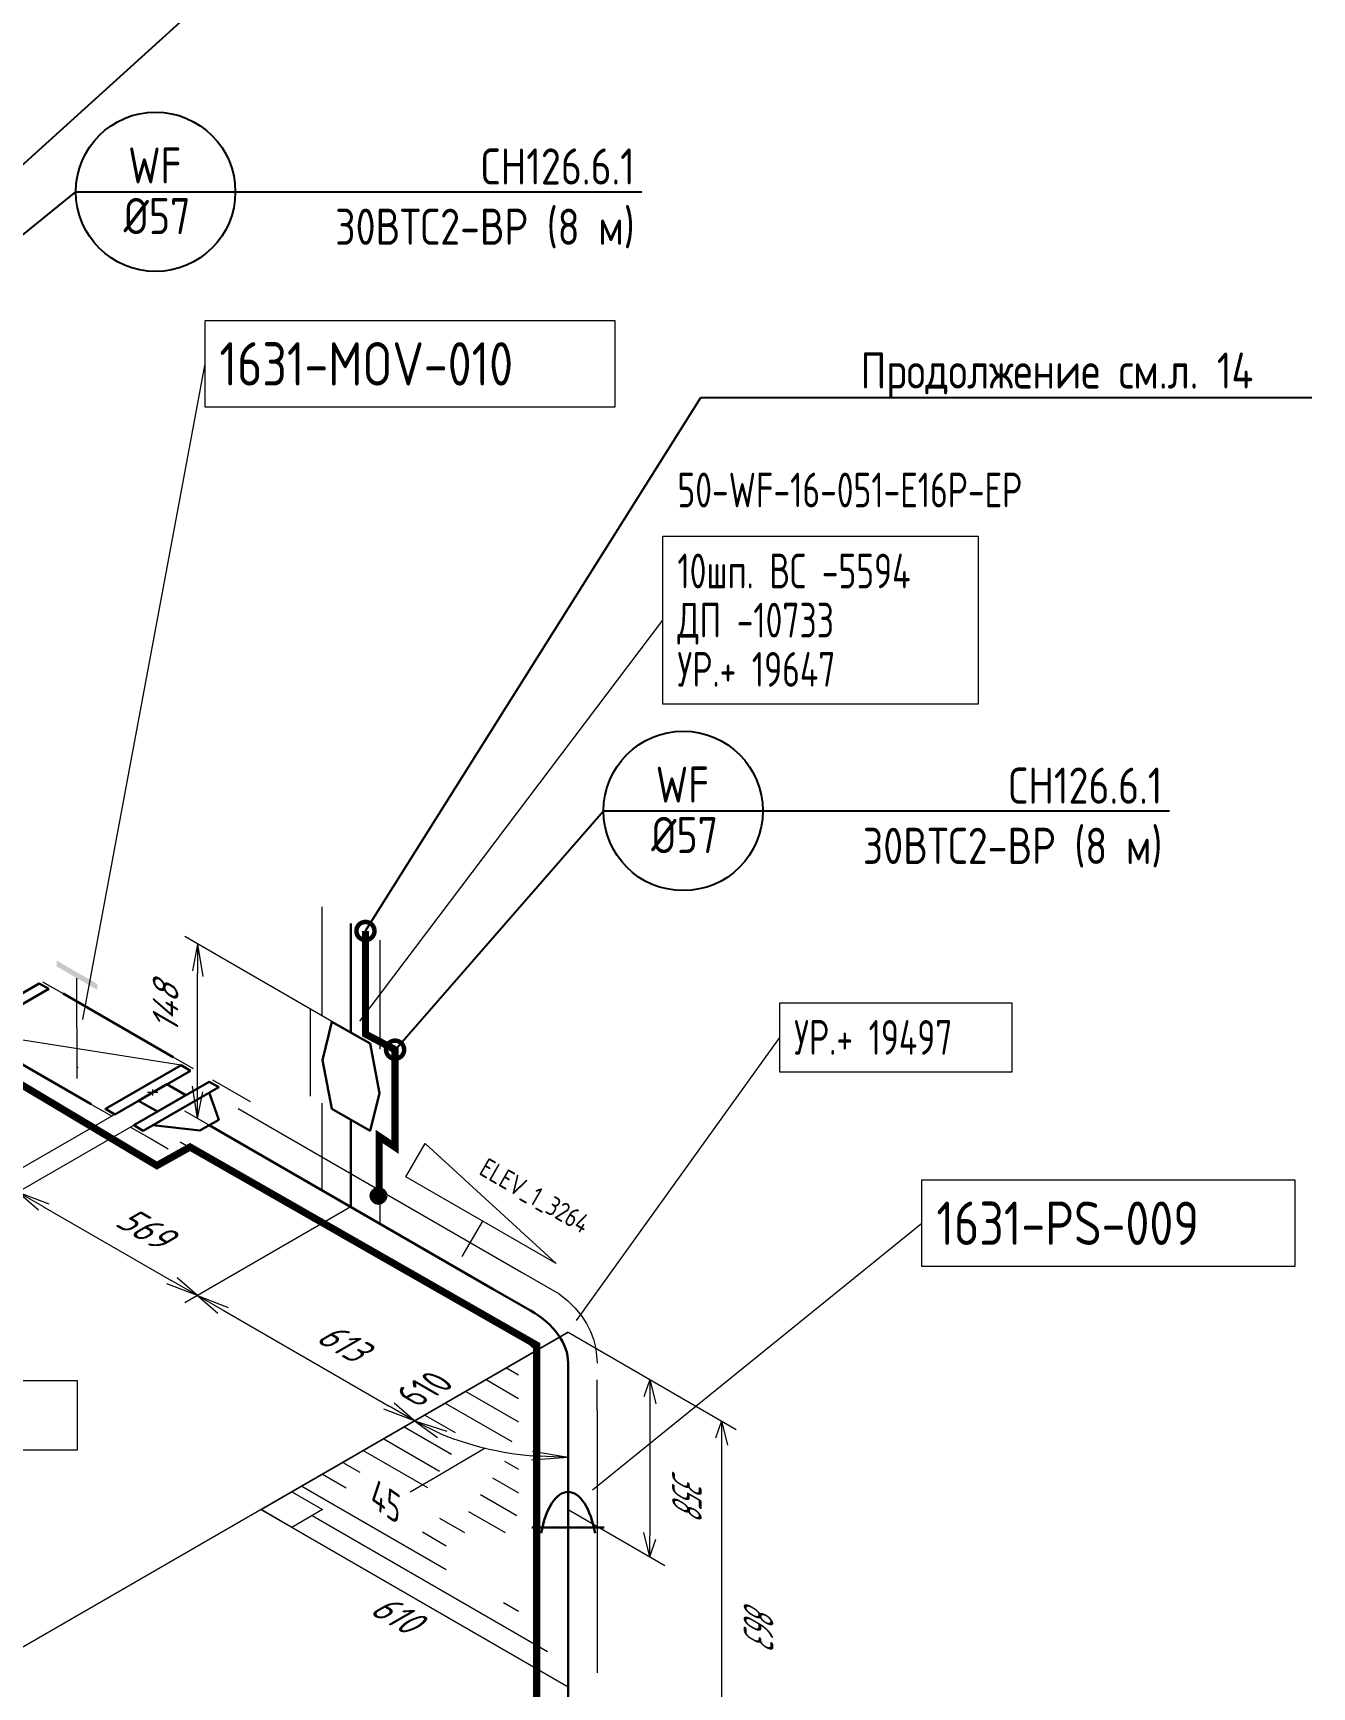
# Model space of a CAD drawing. Header units: millimetres. Extents: x 10051 to 26505, y 4675 to 5194.
# Drawn here: x 17669.9 to 17758.3, y 4956.3 to 5070.7 of the extents above; entities that cross this region are included whole.
import ezdxf
from ezdxf import colors
from ezdxf.entities.mleader import LeaderData, LeaderLine
from ezdxf.enums import TextEntityAlignment as Align
from ezdxf.math import Vec2, Vec3

# ---------------------------------------------------------------- set-up
doc = ezdxf.new("R2010")
doc.units = ezdxf.units.MM
doc.layers.get('0').update_dxf_attribs({"lineweight": 15})
for name, color, linetype, lineweight in [('--TEXT--', 150, 'Continuous', 25), ('_НС', 1, 'Continuous', 30), ('подложка', 252, 'Continuous', 9), ('Построение', 7, 'Continuous', 30), ('СН', 1, 'Continuous', 50)]:
    doc.layers.add(name, color=color, linetype=linetype, lineweight=lineweight)
doc.styles.add('GOST_2.304', font='CS_Gost2304.shx', dxfattribs={"height": 2.5})
doc.styles.add('Style-CS_Gost2304', font='CS_Gost2304.shx')

# ---------------------------------------------------------------- blocks, each defined once
blk = doc.blocks.new('TerminatorOpen_0.4')
at = {"color": 0, "linetype": 'ByBlock', "lineweight": -2}
for q in [(-1, 0.2), (-1, 0), (-1, -0.2)]:
    blk.add_line((0, 0), q, dxfattribs=at)
blk = doc.blocks.new('*U5')
at = {"layer": 'СН'}
blk.add_hatch(color=256, dxfattribs=at).paths.add_polyline_path([(0.5, 0, 1), (-0.5, 0, 1)])
blk.add_circle((0, 0), 0.5, dxfattribs=at)
blk = doc.blocks.new('_DotSmall')
at = {"color": 0, "linetype": 'ByBlock', "const_width": 0.5}
blk.add_lwpolyline([(-0.0625, 0, 1), (0.0625, 0, 1)], format="xyb", close=True, dxfattribs=at)

msp = doc.modelspace()

# ---------------------------------------------------------------- hatches: boundary and pattern name
at = {"layer": 'подложка', "true_color": 0x000000, "extrusion": (-0.707107, -0.408248, 0.57735)}
h = msp.add_hatch(color=18, dxfattribs=at)
edge = h.paths.add_edge_path()
edge.add_arc((4514.44, 10491.81), 1, 135, 495)
at = {"layer": 'подложка', "extrusion": (2.77556e-17, -0.816497, -0.57735)}
h = msp.add_hatch(color=256, dxfattribs=at)
edge = h.paths.add_edge_path()
edge.add_arc((17672.9, -2704.51), 1.85, 225, 585)
at = {"layer": 'подложка', "extrusion": (0.707107, 0.408248, -0.57735)}
h = msp.add_hatch(color=256, dxfattribs=at)
edge = h.paths.add_edge_path()
edge.add_arc((-4519.67, 10486.59), 1, -135, 225)
at = {"layer": 'подложка', "extrusion": (-5.55112e-17, 0.816497, 0.57735)}
h = msp.add_hatch(color=256, dxfattribs=at)
edge = h.paths.add_edge_path()
edge.add_arc((-17682.04, -2695.37), 1, -45, 315)
at = {"layer": 'подложка', "extrusion": (-0.707107, -0.408248, 0.57735)}
h = msp.add_hatch(color=256, dxfattribs=at)
edge = h.paths.add_edge_path()
edge.add_arc((4519.67, 10486.59), 0.462, 135, 495)
h = msp.add_hatch(color=256, dxfattribs=at)
edge = h.paths.add_edge_path()
edge.add_arc((4524.89, 10481.37), 0.462, 135, 495)
at = {"layer": 'подложка', "extrusion": (-5.55112e-17, 0.816497, 0.57735)}
h = msp.add_hatch(color=256, dxfattribs=at)
edge = h.paths.add_edge_path()
edge.add_arc((-17701.63, -2675.79), 1, -45, 315)
h = msp.add_hatch(color=256, dxfattribs=at)
edge = h.paths.add_edge_path()
edge.add_ellipse((-17706.85, -2663.18), major_axis=(-0.5, 1.21), ratio=0.414214, start_angle=0, end_angle=360)
h = msp.add_hatch(color=256, dxfattribs=at)
edge = h.paths.add_edge_path()
edge.add_ellipse((-17706.85, -2635.49), major_axis=(-0.5, 1.21), ratio=0.414214, start_angle=0, end_angle=360)

# ---------------------------------------------------------------- linework, layer by layer
at = {"layer": '--TEXT--'}
for centre in [(17678.33, 5059.69), (17714.81, 5016.88)]:
    msp.add_circle(centre, 5.51, dxfattribs=at)
at = {"layer": '_НС', "linetype": 'Continuous', "lineweight": 30, "const_width": 0.5}
msp.add_lwpolyline([(17693.79, 4990.31), (17693.79, 4994.37), (17694.89, 4993.63), (17694.89, 5000.37), (17692.84, 5001.45), (17692.84, 5008.58)], dxfattribs=at)
msp.add_lwpolyline([(17655.96, 5008.23), (17660.79, 5005.47), (17658.6, 5004.19), (17678.42, 4992.36), (17680.71, 4993.64), (17704.68, 4979.94), (17704.68, 4924.5, 0.233239), (17707.56, 4918.65), (17744.89, 4897.21), (17744.89, 4877.68), (17730.96, 4868.79)], format="xyb", dxfattribs=at)
at = {"layer": 'подложка'}
for p, q in [((17673.29, 5002.47, 223.5), (17681.75, 5047.79, 223.5)), ((17673.29, 5002.47, 223.5), (17681.75, 5047.79, 223.5)), ((17692.44, 5002.35, 247.49), (17713.41, 5030.07, 247.49)), ((17692.44, 5002.35, 247.49), (17713.41, 5030.07, 247.49)), ((17707.43, 4981.64, 251.22), (17721.48, 5001.22, 251.22)), ((17707.43, 4981.64, 251.22), (17721.48, 5001.22, 251.22)), ((17708.53, 4969.93, 268.55), (17731.32, 4988.37, 268.55)), ((17708.53, 4969.93, 268.55), (17731.32, 4988.37, 268.55))]:
    msp.add_line(p, q, dxfattribs=at)
at = {"layer": 'подложка', "extrusion": (0.707107, 0.408248, -0.57735)}
for p, q in [((17689.83, 5010.25, 251.18), (17689.83, 5002.71, 245.85)), ((17693.83, 5007.94, 254.45), (17693.83, 5000.4, 249.12)), ((17689.01, 5003.19, 245.18), (17689.01, 4997.16, 240.91)), ((17694.66, 4999.92, 249.8), (17694.66, 4993.89, 245.53)), ((17689.83, 4996.68, 241.59), (17689.83, 4990.65, 237.33)), ((17693.83, 4994.37, 244.86), (17693.83, 4988.34, 240.59))]:
    msp.add_line(p, q, dxfattribs=at)
at = {"layer": 'подложка', "extrusion": (-0.707107, -0.408248, 0.57735)}
for p, q in [((17691.83, 5001.56, 247.49), (17680.34, 5008.19, 238.1)), ((17681.23, 4997.66, 231.74), (17681.23, 5005.64, 237.38)), ((17691.83, 4989.5, 238.96), (17680.34, 4996.13, 229.58))]:
    msp.add_line(p, q, dxfattribs=at)
at = {"layer": 'подложка', "extrusion": (0.707104, 0.410696, -0.575616)}
msp.add_line((17672.91, 4998.39, 222.06), (17672.89, 5005.32, 226.98), dxfattribs=at)
at = {"layer": 'подложка', "extrusion": (-5.55112e-17, 0.816497, 0.57735)}
for p, q in [((17670.51, 5005.07, 216.93), (17671.93, 5004.26, 218.08)), ((17680.96, 4999.04, 225.46), (17679.54, 4999.86, 224.3)), ((17678.13, 4997.41, 227.77), (17666.64, 4990.78, 237.15)), ((17678.48, 4997.41, 227.77), (17677.77, 4997.41, 227.77)), ((17678.13, 4997.21, 228.06), (17678.13, 4997.61, 227.48)), ((17682.26, 4998.29, 226.52), (17683.68, 4997.47, 227.68)), ((17683.68, 4997.47, 227.68), (17684.87, 4996.78, 228.65)), ((17679.43, 4996.66, 228.83), (17667.94, 4990.02, 238.21)), ((17675.3, 4995.78, 230.08), (17673.88, 4996.59, 228.92)), ((17684.04, 4996.3, 229.33), (17703.63, 4985, 245.32)), ((17676.6, 4995.02, 231.14), (17678.02, 4994.21, 232.3)), ((17678.02, 4994.21, 232.3), (17679.21, 4993.52, 233.27)), ((17680.04, 4993.99, 232.6), (17699.63, 4982.69, 248.59)), ((17670.59, 4989.51, 238.94), (17679.46, 4984.39, 246.18)), ((17691.83, 4989.5, 238.96), (17680.34, 4982.86, 248.34)), ((17691.83, 4989.5, 238.96), (17680.34, 4982.86, 248.34)), ((17703.63, 4985, 245.32), (17706.24, 4983.49, 247.45)), ((17706.24, 4983.49, 247.45), (17706.83, 4983.01, 248.13)), ((17683, 4982.35, 249.06), (17694.47, 4975.72, 258.43)), ((17699.63, 4982.69, 248.59), (17702.24, 4981.18, 250.72)), ((17706.83, 4983.01, 248.13), (17707.35, 4982.5, 248.85)), ((17707.35, 4982.5, 248.85), (17707.77, 4981.98, 249.59)), ((17702.24, 4981.18, 250.72), (17703.53, 4980.56, 251.59)), ((17707.77, 4981.98, 249.59), (17708.12, 4981.44, 250.35)), ((17708.12, 4981.44, 250.35), (17708.4, 4980.89, 251.12)), ((17706.85, 4980.83, 251.22), (17654.74, 4950.74, 293.76)), ((17685.62, 4968.57, 268.55), (17706.85, 4980.83, 251.22)), ((17706.85, 4980.83, 251.22), (17695.36, 4974.19, 260.6)), ((17703.53, 4980.56, 251.59), (17704.49, 4979.71, 252.8)), ((17708.4, 4980.89, 251.12), (17708.6, 4980.35, 251.9)), ((17708.6, 4980.35, 251.9), (17708.74, 4979.8, 252.68)), ((17704.49, 4979.71, 252.8), (17704.85, 4978.7, 254.23)), ((17704.85, 4977.72, 255.61), (17704.85, 4979.85, 252.6)), ((17708.74, 4979.8, 252.68), (17708.82, 4979.25, 253.45)), ((17708.82, 4979.25, 253.45), (17708.85, 4978.7, 254.23)), ((17702.6, 4978.38, 254.68), (17703.43, 4977.9, 255.36)), ((17704.85, 4977.72, 255.61), (17704.85, 4961.73, 278.23)), ((17699.77, 4976.74, 257), (17703.43, 4974.63, 259.99)), ((17701.19, 4977.56, 255.84), (17703.43, 4976.26, 257.67)), ((17708.85, 4975.41, 258.88), (17708.85, 4977.54, 255.86)), ((17698.36, 4975.92, 258.15), (17702.96, 4973.27, 261.91)), ((17695.52, 4974.29, 260.46), (17698.8, 4972.4, 263.14)), ((17696.24, 4974.7, 259.88), (17698.15, 4973.77, 261.2)), ((17696.24, 4974.7, 259.88), (17697.83, 4973.55, 261.51)), ((17696.24, 4974.7, 259.88), (17698.47, 4973.99, 260.88)), ((17696.94, 4975.11, 259.31), (17699.04, 4973.9, 261.02)), ((17708.85, 4975.41, 258.88), (17708.85, 4959.42, 281.49)), ((17694.11, 4973.47, 261.62), (17697.97, 4971.24, 264.77)), ((17692.69, 4972.66, 262.77), (17697.14, 4970.09, 266.41)), ((17701.11, 4972.83, 262.53), (17697.69, 4970.8, 265.4)), ((17706.85, 4972.17, 263.46), (17704.31, 4972, 263.7)), ((17706.85, 4972.17, 263.46), (17704.36, 4972.29, 263.29)), ((17706.85, 4972.17, 263.46), (17704.4, 4972.58, 262.89)), ((17689.86, 4971.02, 265.09), (17691.51, 4970.07, 266.43)), ((17691.28, 4971.84, 263.93), (17692.45, 4971.16, 264.89)), ((17702.46, 4971.92, 263.81), (17703.43, 4971.36, 264.61)), ((17688.45, 4970.2, 266.24), (17698.43, 4964.44, 274.4)), ((17697.69, 4970.8, 265.4), (17695.93, 4969.78, 266.84)), ((17701.63, 4970.77, 265.45), (17703.43, 4969.72, 266.92)), ((17700.8, 4969.61, 267.08), (17703.31, 4968.16, 269.13)), ((17685.62, 4968.57, 268.55), (17706.85, 4956.31, 285.89)), ((17689.15, 4968.16, 269.13), (17705.43, 4958.76, 282.42)), ((17697.97, 4967.98, 269.39), (17699.68, 4966.99, 270.79)), ((17699.97, 4968.45, 268.72), (17702.51, 4966.99, 270.79)), ((17696.78, 4967.03, 270.74), (17698.43, 4966.07, 272.08)), ((17702.39, 4962.16, 277.62), (17703.43, 4961.55, 278.48)), ((17704.85, 4961.73, 278.23), (17704.85, 4959.6, 281.24)), ((17708.85, 4959.42, 281.49), (17708.85, 4957.29, 284.51))]:
    msp.add_line(p, q, dxfattribs=at)
at = {"layer": 'подложка', "extrusion": (5.55112e-17, -0.816497, -0.57735)}
msp.add_line((17680.09, 4999.29, 225.1), (17665.72, 5001.56, 221.9), dxfattribs=at)
at = {"layer": 'подложка', "extrusion": (6.42672e-16, -1.27676e-15, -1)}
msp.add_line((17699.53, 4986.08, 245.33), (17700.95, 4988.52, 246.78), dxfattribs=at)
at = {"layer": 'подложка', "extrusion": (0.57735, 0.666667, 0.471405)}
for p, q in [((17706.85, 4980.83, 251.22), (17713.53, 4976.97, 248.49)), ((17706.85, 4980.83, 251.22), (17718.48, 4974.11, 246.47)), ((17712.5, 4976.12, 250.95), (17712.5, 4966.75, 264.2)), ((17717.45, 4973.26, 248.93), (17717.45, 4951.63, 279.52)), ((17706.85, 4968.57, 268.55), (17713.53, 4964.71, 265.83))]:
    msp.add_line(p, q, dxfattribs=at)
at = {"layer": 'подложка', "elevation": 251.17, "flags": 128}
msp.add_lwpolyline([(17706.03, 4985.58), (17695.64, 4991.58), (17696.97, 4993.89), (17706.03, 4985.58)], dxfattribs=at)
at = {"layer": 'подложка', "extrusion": (-5.55112e-17, 0.816497, 0.57735), "elevation": 4211.87, "flags": 128}
for points in [[(-17706.85, -2670.56), (-17685.62, -2649.33), (-17706.85, -2628.1)], [(-17685.62, -2649.33), (-17687.74, -2651.45), (-17689.86, -2649.33), (-17687.74, -2647.21), (-17685.62, -2649.33)]]:
    msp.add_lwpolyline(points, dxfattribs=at)
at = {"layer": 'подложка', "extrusion": (-5.55112e-17, 0.816497, 0.57735)}
msp.add_arc((-17706.85, -2670.56, 4211.87), 15, 54.5604, 80.4396, dxfattribs=at)
at = {"layer": 'подложка', "extrusion": (0.707104, 0.410696, -0.575616)}
msp.add_point((17672.93, 4999.13, 222.61), dxfattribs=at)
at = {"layer": 'подложка', "extrusion": (-0.707104, -0.410696, 0.575616)}
msp.add_solid([(4548.96, 10431.08, -14421.58), (4546.13, 10428.26, -14421.58), (4549.31, 10430.73, -14421.58), (4546.48, 10427.9, -14421.58)], dxfattribs=at)
at = {"layer": 'подложка'}
for points in [[(17681.75, 5050.79, 223.5), (17710.08, 5050.79, 223.5), (17710.08, 5044.79, 223.5), (17681.75, 5044.79, 223.5)], [(17713.41, 5035.87, 247.49), (17735.2, 5035.87, 247.49), (17735.2, 5024.27, 247.49), (17713.41, 5024.27, 247.49)], [(17721.48, 5003.62, 251.22), (17737.54, 5003.62, 251.22), (17737.54, 4998.82, 251.22), (17721.48, 4998.82, 251.22)], [(17731.32, 4991.37, 268.55), (17757.1, 4991.37, 268.55), (17757.1, 4985.37, 268.55), (17731.32, 4985.37, 268.55)], [(17657.58, 4977.49), (17672.91, 4977.49), (17672.91, 4972.69), (17657.58, 4972.69)]]:
    msp.add_3dface(points, dxfattribs=at)
at = {"layer": 'Построение', "ltscale": 0.3, "extrusion": (-0.707107, -0.408248, 0.57735)}
msp.add_line((17691.83, 4989.5, 238.96), (17691.83, 4995.53, 243.22), dxfattribs=at)
at = {"layer": 'Построение', "ltscale": 0.3, "extrusion": (4.26904e-07, 0.57735, -0.816497)}
msp.add_line((17709.35, 4967.34, 267.69), (17704.35, 4967.34, 267.69), dxfattribs=at)
at = {"layer": 'Построение', "ltscale": 0.3, "extrusion": (1, 0, 0), "elevation": 17691.83}
msp.add_lwpolyline([(5009.09, 252.82), (5001.56, 247.49)], dxfattribs=at)
at = {"layer": 'Построение', "ltscale": 0.3, "extrusion": (-5.55112e-17, 0.816497, 0.57735), "elevation": 4211.87}
for points in [[(-17671.93, -2711.14), (-17679.54, -2703.53)], [(-17666.27, -2705.49), (-17673.88, -2697.87)], [(-17682.04, -2699.29), (-17682.7, -2696.02), (-17681.39, -2694.72), (-17678.13, -2695.37)], [(-17682.04, -2695.37), (-17701.63, -2675.79)], [(-17706.85, -2663.18), (-17706.85, -2635.49)]]:
    msp.add_lwpolyline(points, dxfattribs=at)
at = {"layer": 'Построение', "ltscale": 0.3, "extrusion": (0.707107, 0.408248, -0.57735), "elevation": 14409.01}
msp.add_lwpolyline([(-4518.35, 10485.28), (-4515.1, 10487.21), (-4513.13, 10490.5), (-4515.76, 10493.13), (-4519.05, 10491.16), (-4520.98, 10487.91), (-4518.35, 10485.28)], close=True, dxfattribs=at)
at = {"layer": 'Построение', "ltscale": 0.3, "extrusion": (-5.55112e-17, 0.816497, 0.57735), "elevation": 4211.87}
msp.add_lwpolyline([(-17706.85, -2663.18), (-17706.85, -2666.87, 0.198902), (-17704.24, -2673.18), (-17701.63, -2675.79)], format="xyb", dxfattribs=at)
at = {"layer": 'Построение', "ltscale": 0.3, "extrusion": (-1, 2.46473e-07, -3.48566e-07), "elevation": -17706.85}
msp.add_lwpolyline([(-4950.29, 281.62), (-4953.3, 283.75, 0.414227), (-4958.45, 282.87), (-4960.58, 279.85)], format="xyb", dxfattribs=at)
at = {"layer": 'Построение', "ltscale": 0.3, "extrusion": (-4.26904e-07, -0.57735, 0.816497)}
msp.add_ellipse((17706.85, 4965.3, 266.24), major_axis=(0, -4.49, -3.18), ratio=0.363636, start_param=1.942965, end_param=4.34022, dxfattribs=at)
at = {"layer": 'Построение', "ltscale": 0.3}
for points in [[(17670.95, 5004.57, 217.64), (17670.29, 5004.95, 217.11), (17665.07, 5001.93, 221.37), (17665.72, 5001.56, 221.9)], [(17680.74, 4998.92, 225.63), (17680.09, 4999.29, 225.1), (17674.86, 4996.28, 229.37), (17675.52, 4995.9, 229.9)], [(17682.04, 4998.16, 226.7), (17682.7, 4997.79, 227.23), (17677.47, 4994.77, 231.5), (17676.82, 4995.15, 230.96)], [(17678.45, 4996.09, 229.63), (17677.15, 4996.84, 228.57), (17679.11, 4997.98, 226.97), (17680.41, 4997.22, 228.03)]]:
    msp.add_3dface(points, dxfattribs=at)

# ---------------------------------------------------------------- block references
at = {"layer": 'подложка', "extrusion": (-0.707107, -0.408248, 0.57735), "xscale": 2.500000000000002, "yscale": 2.500000000000002, "zscale": 2.500000000000002}
for p, rotation in [((4503.84, 10481.21, -14409.01), 135), ((4514.28, 10470.76, -14409.01), 315.0000000000001)]:
    msp.add_blockref('TerminatorOpen_0.4', p, dxfattribs=dict(at, rotation=rotation))
at = {"layer": 'подложка', "extrusion": (-5.55112e-17, 0.816497, 0.57735), "xscale": 2.5, "yscale": 2.5, "zscale": 2.5}
for p, rotation in [((-17668.83, -2687.37, 4211.87), 314.9999999999999), ((-17681.23, -2674.97, 4211.87), 134.9999999999999), ((-17681.23, -2674.97, 4211.87), 314.9999999999999), ((-17696.24, -2659.96, 4211.87), 134.9999999999999)]:
    msp.add_blockref('TerminatorOpen_0.4', p, dxfattribs=dict(at, rotation=rotation))
at = {"layer": 'подложка', "extrusion": (0.57735, 0.666667, 0.471405)}
for p, xscale, yscale, zscale, rotation in [((-10130.82, -7020.43, 13662.03), 2.500000000000002, 2.500000000000002, 2.500000000000002, 292.2076314741866), ((-10136.43, -7022.72, 13662.03), 2.5, 2.5, 2.5, 292.2076314741866), ((-10138.84, -7000.77, 13662.03), 2.500000000000001, 2.500000000000001, 2.500000000000001, 112.2076314741866)]:
    msp.add_blockref('TerminatorOpen_0.4', p, dxfattribs=dict(at, xscale=xscale, yscale=yscale, zscale=zscale, rotation=rotation))
at = {"layer": 'СН'}
msp.add_blockref('*U5', (17693.74, 4990.27), dxfattribs=at)

# ---------------------------------------------------------------- texts
at = {"layer": '--TEXT--', "style": 'GOST_2.304'}
for s, p in [('WF', (17676.43, 5060.26)), ('%%C57', (17676.12, 5056.76)), ('WF', (17712.91, 5017.45)), ('%%C57', (17712.6, 5013.96))]:
    msp.add_text(s, height=2.5, rotation=360, dxfattribs=at).set_placement(p)
at = {"layer": 'подложка', "style": 'Style-CS_Gost2304'}
for s, p in [('1631-MOV-010', (17682.75, 5047.79, 223.5)), ('1631-PS-009', (17732.32, 4988.37, 268.55))]:
    msp.add_text(s, height=3, rotation=360, dxfattribs=at).set_placement(p, align=Align.MIDDLE_LEFT)
at = {"layer": 'подложка', "style": 'Style-CS_Gost2304', "width": 0.875}
for s, p in [('50-WF-16-051-E16P-EP', (17714.41, 5039.07, 247.49)), ('10шп. ВС -5594', (17714.41, 5033.47, 247.49)), ('ДП -10733', (17714.41, 5030.07, 247.49)), ('УР.+ 19647', (17714.41, 5026.67, 247.49)), ('УР.+ 19497', (17722.48, 5001.22, 251.22))]:
    msp.add_text(s, height=2.4, rotation=360, dxfattribs=at).set_placement(p, align=Align.MIDDLE_LEFT)
at = {"layer": 'подложка', "extrusion": (-0.737813, -0.349712, 0.57735), "style": 'GOST_2.304'}
msp.add_text('45', height=2.5, rotation=45, dxfattribs=at).set_placement((3088.13, 10676.59, -14638.39))
at = {"layer": 'подложка', "extrusion": (-0.707107, -0.408248, 0.57735), "insert": (17679.02, 5003.64, 233.26), "char_height": 2.5, "attachment_point": 5, "text_direction": (0, 0.816497, 0.57735), "style": 'GOST_2.304'}
msp.add_mtext('\\A1;148', dxfattribs=at)
at = {"layer": 'подложка', "extrusion": (-5.55112e-17, 0.816497, 0.57735), "char_height": 2.5, "attachment_point": 5, "style": 'GOST_2.304'}
for s, insert, text_direction in [('\\A1;569', (17677.86, 4987.87, 241.26), (0.707107, -0.408248, 0.57735)), ('\\A1;613', (17691.56, 4979.96, 252.45), (0.707107, -0.408248, 0.57735)), ('\\A1;610', (17696.91, 4976.93, 256.73), (0.707107, 0.408248, -0.57735)), ('\\A1;610', (17695.26, 4961.16, 279.02), (0.707107, -0.408248, 0.57735))]:
    msp.add_mtext(s, dxfattribs=dict(at, insert=insert, text_direction=text_direction))
at = {"layer": 'подложка', "extrusion": (0.57735, 0.666667, 0.471405), "char_height": 2.5, "attachment_point": 5, "text_direction": (0, -0.57735, 0.816497), "style": 'GOST_2.304'}
for s, insert in [('\\A1;358', (17715.06, 4969.45, 257.25)), ('\\A1;863', (17720.01, 4960.47, 263.9))]:
    msp.add_mtext(s, dxfattribs=dict(at, insert=insert))
at = {"layer": 'подложка', "style": 'Style-CS_Gost2304'}
msp.add_attdef('ELEV_1_3264', text='0.3%', height=1.333, rotation=330, dxfattribs=at).set_placement((17704.56, 4990.28, 251.17), align=Align.MIDDLE_CENTER)

# ---------------------------------------------------------------- leaders
at = {"layer": '--TEXT--'}
ml = msp.add_multileader_mtext('Standard', dxfattribs=at)
ml.set_content('{\\C0;Продолжение см.л. 14}', color=256, style='GOST_2.304')
ml.set_leader_properties()
ml.set_arrow_properties(name='DOTSMALL')
ml.build(insert=Vec2(0, 0))
ml.multileader.update_dxf_attribs({"text_left_attachment_type": 6, "text_right_attachment_type": 6, "dogleg_length": 0.36, "arrow_head_size": 2.5})
ctx = ml.context
ctx.base_point, ctx.char_height, ctx.arrow_head_size, ctx.plane_origin = Vec3(17686.22, 5074.26), 2.5, 2.5, Vec3(17734.85, 5078.64)
ctx.left_attachment, ctx.right_attachment, ctx.text_align_type = 6, 6, 2
notes = []
notes.append((ctx, [(1, (1, 1, 0), (17683.16, 5074.26), (1, 0), 3.06, [(0, [(17642.26, 5037.2)], 0, [])])]))
ctx.mtext.insert, ctx.mtext.defined_height, ctx.mtext.alignment, ctx.mtext.flow_direction = Vec3(17721.35, 5077.39), 0.0309, 3, 5
ml = msp.add_multileader_mtext('Standard', dxfattribs=at)
ml.set_content('СН126.6.1\\P30ВТС2-ВР (8 м)', color=256, style='GOST_2.304')
ml.set_leader_properties()
ml.set_arrow_properties(name='DOTSMALL')
ml.build(insert=Vec2(0, 0))
ml.multileader.update_dxf_attribs({"text_left_attachment_type": 6, "text_right_attachment_type": 6, "dogleg_length": 0.36, "arrow_head_size": 2.5})
ctx = ml.context
ctx.base_point, ctx.char_height, ctx.arrow_head_size, ctx.plane_origin = Vec3(17683.83, 5059.69), 2.5, 2.5, Vec3(17680.9, 5085.28)
ctx.left_attachment, ctx.right_attachment, ctx.text_align_type = 6, 6, 2
notes.append((ctx, [(1, (1, 1, 0), (17672.82, 5059.69), (1, 0), 11.02, [(0, [(17642.18, 5034.9)], 0, [])])]))
ctx.mtext.insert, ctx.mtext.defined_height, ctx.mtext.alignment, ctx.mtext.flow_direction = Vec3(17711.46, 5062.69), 0.0309, 3, 5
ml = msp.add_multileader_mtext('Standard', dxfattribs=at)
ml.set_content('{\\C0;Продолжение см.л. 14}', color=256, style='GOST_2.304')
ml.set_leader_properties()
ml.set_arrow_properties(name='DOTSMALL')
ml.build(insert=Vec2(0, 0))
ml.multileader.update_dxf_attribs({"text_left_attachment_type": 6, "text_right_attachment_type": 6, "dogleg_length": 0.36, "arrow_head_size": 2.5})
ctx = ml.context
ctx.base_point, ctx.char_height, ctx.arrow_head_size, ctx.plane_origin = Vec3(17719.1, 5045.46), 2.5, 2.5, Vec3(17771.7, 5049.83)
ctx.left_attachment, ctx.right_attachment, ctx.text_align_type = 6, 6, 2
notes.append((ctx, [(1, (1, 1, 0), (17716.04, 5045.46), (1, 0), 3.06, [(0, [(17692.84, 5008.58)], 0, [])])]))
ctx.mtext.insert, ctx.mtext.defined_height, ctx.mtext.alignment, ctx.mtext.flow_direction = Vec3(17754.23, 5048.58), 0.0309, 3, 5
ml = msp.add_multileader_mtext('Standard', dxfattribs=at)
ml.set_content('СН126.6.1\\P30ВТС2-ВР (8 м)', color=256, style='GOST_2.304')
ml.set_leader_properties()
ml.set_arrow_properties(name='DOTSMALL')
ml.build(insert=Vec2(0, 0))
ml.multileader.update_dxf_attribs({"text_left_attachment_type": 6, "text_right_attachment_type": 6, "dogleg_length": 0.36, "arrow_head_size": 2.5})
ctx = ml.context
ctx.base_point, ctx.char_height, ctx.arrow_head_size, ctx.plane_origin = Vec3(17720.31, 5016.88), 2.5, 2.5, Vec3(17746.44, 5042.48)
ctx.left_attachment, ctx.right_attachment, ctx.text_align_type = 6, 6, 2
notes.append((ctx, [(1, (1, 1, 0), (17709.3, 5016.88), (1, 0), 11.02, [(0, [(17694.89, 5000.37)], 0, [])])]))
ctx.mtext.insert, ctx.mtext.defined_height, ctx.mtext.alignment, ctx.mtext.flow_direction = Vec3(17747.94, 5019.88), 0.0309, 3, 5
for ctx, leaders in notes:
    for number, flags, end, landing, length, lines in leaders:
        leader = LeaderData()
        leader.index, (leader.has_last_leader_line, leader.has_dogleg_vector, leader.attachment_direction) = number, flags
        leader.last_leader_point, leader.dogleg_vector, leader.dogleg_length = Vec3(end), Vec3(landing), length
        for number, points, colour, breaks in lines:
            line = LeaderLine()
            line.index, line.vertices, line.color, line.breaks = number, Vec3.list(points), colors.encode_raw_color(colour), breaks
            leader.lines.append(line)
        ctx.leaders.append(leader)

doc.saveas('drawing.dxf')
